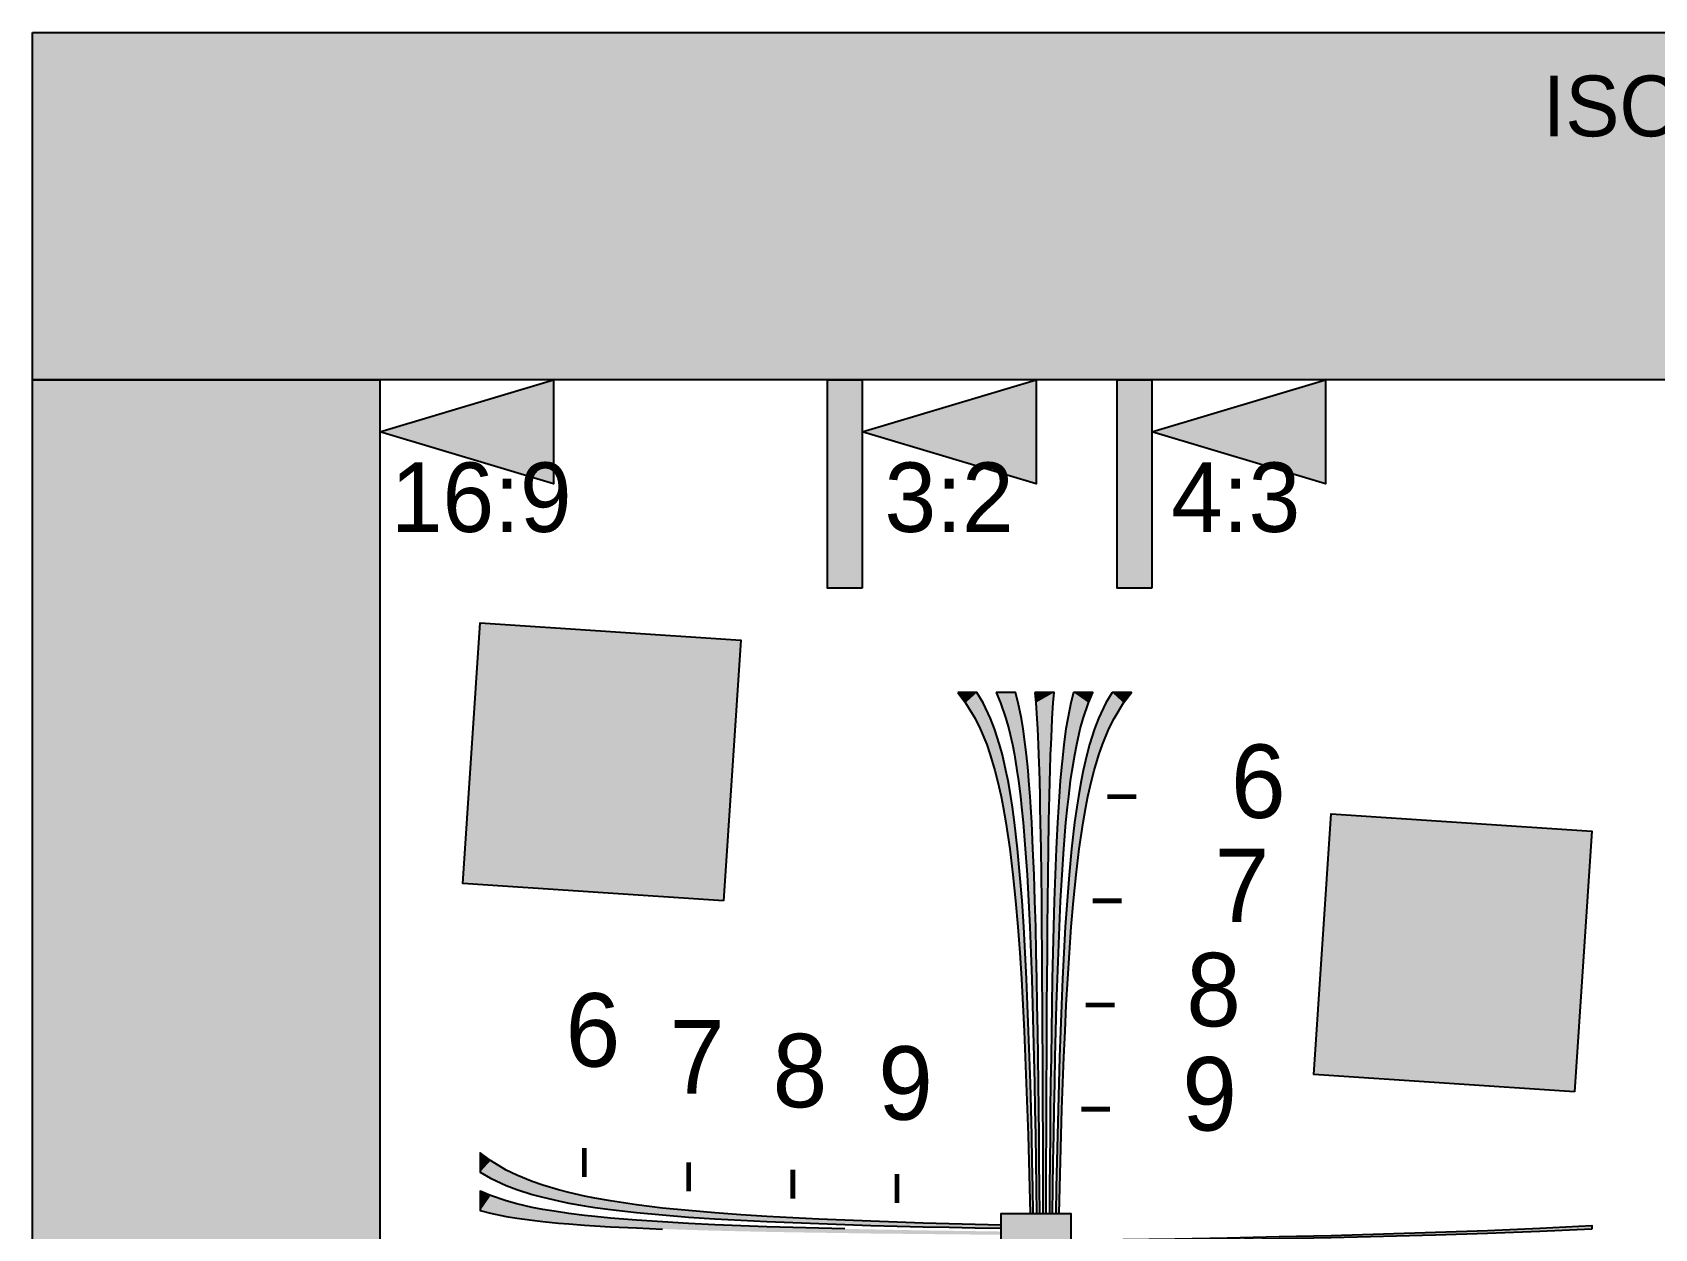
# Model space of a CAD drawing. Header units: millimetres. Extents: x 0 to 1582, y 0 to 984.
# Drawn here: x 0 to 373.6, y 708.8 to 984.2 of the extents above; entities that cross this region are included whole.
import ezdxf
from ezdxf.enums import TextEntityAlignment as Align

# ---------------------------------------------------------------- set-up
doc = ezdxf.new("R2010")
doc.units = ezdxf.units.MM
for name, color, linetype in [('FRAME', 7, 'Continuous'), ('LABELS', 7, 'Continuous'), ('NOTES', 7, 'Continuous'), ('PERIPHERY', 7, 'Continuous'), ('SFR', 7, 'Continuous')]:
    doc.layers.add(name, color=color, linetype=linetype)

msp = doc.modelspace()

# ---------------------------------------------------------------- hatches: boundary and pattern name
at = {"layer": 'FRAME', "true_color": 0x000000}
h = msp.add_hatch(color=7, dxfattribs=at)
h.dxf.hatch_style = 1
h.paths.add_polyline_path([(0, 984.25), (1582.24, 984.25), (1582.24, 904.25), (0, 904.25), (0, 984.25)])
h = msp.add_hatch(color=7, dxfattribs=at)
h.dxf.hatch_style = 1
h.paths.add_polyline_path([(0, 904.25), (80, 904.25), (80, 104.25), (0, 104.25), (0, 904.25)])
h = msp.add_hatch(color=7, dxfattribs=at)
h.dxf.hatch_style = 1
h.paths.add_polyline_path([(120, 904.25), (120, 880.25), (80, 892.25), (120, 904.25)])
h = msp.add_hatch(color=7, dxfattribs=at)
h.dxf.hatch_style = 1
h.paths.add_polyline_path([(191.12, 856.25), (183.12, 856.25), (183.12, 904.25), (191.12, 904.25), (191.12, 856.25)])
h = msp.add_hatch(color=7, dxfattribs=at)
h.dxf.hatch_style = 1
h.paths.add_polyline_path([(231.12, 904.25), (231.12, 880.25), (191.12, 892.25), (231.12, 904.25)])
h = msp.add_hatch(color=7, dxfattribs=at)
h.dxf.hatch_style = 1
h.paths.add_polyline_path([(257.8, 856.25), (249.8, 856.25), (249.8, 904.25), (257.8, 904.25), (257.8, 856.25)])
h = msp.add_hatch(color=7, dxfattribs=at)
h.dxf.hatch_style = 1
h.paths.add_polyline_path([(297.8, 904.25), (297.8, 880.25), (257.8, 892.25), (297.8, 904.25)])
at = {"layer": 'PERIPHERY', "true_color": 0x000000}
h = msp.add_hatch(color=7, dxfattribs=at)
h.dxf.hatch_style = 1
h.paths.add_polyline_path([(213.09, 832.25), (214.91, 829.85), (217.09, 826.25), (218.27, 823.85), (219.76, 820.25), (220.6, 817.85), (221.67, 814.25), (222.29, 811.85), (223.09, 808.25), (223.56, 805.85), (224.2, 802.25), (225.09, 796.25), (225.82, 790.25), (226.42, 784.25), (226.93, 778.25), (227.38, 772.25), (227.76, 766.25), (228.09, 760.25), (228.38, 754.25), (228.64, 748.25), (228.89, 742.25), (229.09, 736.25), (229.29, 730.25), (229.44, 724.25), (229.6, 718.25), (229.76, 712.25), (230.49, 712.25), (230.38, 718.25), (230.27, 724.25), (230.13, 730.25), (229.98, 736.25), (229.82, 742.25), (229.62, 748.25), (229.42, 754.25), (229.2, 760.25), (228.93, 766.25), (228.64, 772.25), (228.31, 778.25), (227.91, 784.25), (227.42, 790.25), (226.87, 796.25), (226.18, 802.25), (225.69, 805.85), (225.31, 808.25), (224.69, 811.85), (224.2, 814.25), (223.38, 817.85), (222.71, 820.25), (221.56, 823.85), (220.64, 826.25), (218.96, 829.85), (217.53, 832.25), (213.09, 832.25)])
h = msp.add_hatch(color=7, dxfattribs=at)
h.dxf.hatch_style = 1
h.paths.add_polyline_path([(221.98, 832.25), (222.98, 829.85), (224.2, 826.25), (224.87, 823.85), (225.69, 820.25), (226.16, 817.85), (226.73, 814.25), (227.09, 811.85), (227.53, 808.25), (227.8, 805.85), (228.16, 802.25), (228.65, 796.25), (229.05, 790.25), (229.38, 784.25), (229.67, 778.25), (229.91, 772.25), (230.13, 766.25), (230.31, 760.25), (230.47, 754.25), (230.62, 748.25), (230.76, 742.25), (230.87, 736.25), (230.98, 730.25), (231.07, 724.25), (231.16, 718.25), (231.25, 712.25), (231.98, 712.25), (231.93, 718.25), (231.87, 724.25), (231.82, 730.25), (231.76, 736.25), (231.69, 742.25), (231.6, 748.25), (231.51, 754.25), (231.42, 760.25), (231.31, 766.25), (231.18, 772.25), (231.05, 778.25), (230.87, 784.25), (230.67, 790.25), (230.42, 796.25), (230.13, 802.25), (229.91, 805.85), (229.76, 808.25), (229.49, 811.85), (229.29, 814.25), (228.93, 817.85), (228.65, 820.25), (228.16, 823.85), (227.76, 826.25), (227.02, 829.85), (226.42, 832.25), (221.98, 832.25), (221.98, 832.25)])
h = msp.add_hatch(color=7, dxfattribs=at)
h.dxf.hatch_style = 1
h.paths.add_polyline_path([(230.87, 832.25), (231.07, 829.85), (231.31, 826.25), (231.45, 823.85), (231.6, 820.25), (231.71, 817.85), (231.82, 814.25), (231.89, 811.85), (231.98, 808.25), (232.02, 805.85), (232.11, 802.25), (232.2, 796.25), (232.29, 790.25), (232.36, 784.25), (232.4, 778.25), (232.45, 772.25), (232.49, 766.25), (232.54, 760.25), (232.56, 754.25), (232.6, 748.25), (232.62, 742.25), (232.65, 736.25), (232.67, 730.25), (232.69, 724.25), (232.71, 718.25), (232.71, 712.25), (233.47, 712.25), (233.47, 718.25), (233.49, 724.25), (233.51, 730.25), (233.53, 736.25), (233.56, 742.25), (233.58, 748.25), (233.62, 754.25), (233.64, 760.25), (233.69, 766.25), (233.73, 772.25), (233.78, 778.25), (233.82, 784.25), (233.89, 790.25), (233.98, 796.25), (234.07, 802.25), (234.16, 805.85), (234.2, 808.25), (234.29, 811.85), (234.36, 814.25), (234.49, 817.85), (234.58, 820.25), (234.73, 823.85), (234.87, 826.25), (235.11, 829.85), (235.31, 832.25), (230.87, 832.25)])
h = msp.add_hatch(color=7, dxfattribs=at)
h.dxf.hatch_style = 1
h.paths.add_polyline_path([(239.76, 832.25), (239.16, 829.85), (238.42, 826.25), (238.02, 823.85), (237.53, 820.25), (237.27, 817.85), (236.89, 814.25), (236.69, 811.85), (236.42, 808.25), (236.27, 805.85), (236.05, 802.25), (235.76, 796.25), (235.51, 790.25), (235.31, 784.25), (235.13, 778.25), (235, 772.25), (234.87, 766.25), (234.76, 760.25), (234.67, 754.25), (234.58, 748.25), (234.49, 742.25), (234.42, 736.25), (234.36, 730.25), (234.31, 724.25), (234.25, 718.25), (234.2, 712.25), (234.93, 712.25), (235.02, 718.25), (235.11, 724.25), (235.2, 730.25), (235.31, 736.25), (235.42, 742.25), (235.56, 748.25), (235.71, 754.25), (235.87, 760.25), (236.05, 766.25), (236.27, 772.25), (236.51, 778.25), (236.8, 784.25), (237.13, 790.25), (237.53, 796.25), (238.02, 802.25), (238.38, 805.85), (238.65, 808.25), (239.09, 811.85), (239.45, 814.25), (240.05, 817.85), (240.49, 820.25), (241.31, 823.85), (241.98, 826.25), (243.2, 829.85), (244.2, 832.25), (239.76, 832.25), (239.76, 832.25)])
h = msp.add_hatch(color=7, dxfattribs=at)
h.dxf.hatch_style = 1
h.paths.add_polyline_path([(248.65, 832.25), (247.22, 829.85), (245.53, 826.25), (244.62, 823.85), (243.47, 820.25), (242.82, 817.85), (241.98, 814.25), (241.49, 811.85), (240.87, 808.25), (240.49, 805.85), (240, 802.25), (239.31, 796.25), (238.76, 790.25), (238.27, 784.25), (237.87, 778.25), (237.53, 772.25), (237.25, 766.25), (236.98, 760.25), (236.76, 754.25), (236.56, 748.25), (236.36, 742.25), (236.2, 736.25), (236.05, 730.25), (235.91, 724.25), (235.8, 718.25), (235.69, 712.25), (236.42, 712.25), (236.58, 718.25), (236.73, 724.25), (236.89, 730.25), (237.09, 736.25), (237.29, 742.25), (237.53, 748.25), (237.8, 754.25), (238.09, 760.25), (238.42, 766.25), (238.8, 772.25), (239.24, 778.25), (239.76, 784.25), (240.36, 790.25), (241.09, 796.25), (241.98, 802.25), (242.62, 805.85), (243.09, 808.25), (243.89, 811.85), (244.51, 814.25), (245.6, 817.85), (246.42, 820.25), (247.91, 823.85), (249.09, 826.25), (251.27, 829.85), (253.09, 832.25), (248.65, 832.25), (248.65, 832.25)])
h = msp.add_hatch(color=7, dxfattribs=at)
h.dxf.hatch_style = 1
h.paths.add_polyline_path([(103.12, 721.78), (105.52, 720.36), (109.12, 718.67), (111.52, 717.76), (115.12, 716.6), (117.52, 715.96), (121.12, 715.11), (123.52, 714.63), (127.12, 714), (129.52, 713.63), (133.12, 713.14), (139.12, 712.45), (145.12, 711.89), (151.12, 711.4), (157.12, 711), (163.12, 710.67), (169.12, 710.38), (175.12, 710.12), (181.12, 709.89), (187.12, 709.69), (193.12, 709.49), (199.12, 709.34), (205.12, 709.18), (211.12, 709.05), (217.12, 708.94), (223.12, 708.83), (223.12, 709.56), (217.12, 709.72), (211.12, 709.87), (205.12, 710.03), (199.12, 710.23), (193.12, 710.43), (187.12, 710.67), (181.12, 710.94), (175.12, 711.23), (169.12, 711.56), (163.12, 711.94), (157.12, 712.38), (151.12, 712.89), (145.12, 713.49), (139.12, 714.23), (133.12, 715.12), (129.52, 715.76), (127.12, 716.23), (123.52, 717.03), (121.12, 717.65), (117.52, 718.74), (115.12, 719.56), (111.52, 721.05), (109.12, 722.23), (105.52, 724.41), (103.12, 726.23), (103.12, 721.78), (103.12, 721.78)])
h = msp.add_hatch(color=7, dxfattribs=at)
h.dxf.hatch_style = 1
h.paths.add_polyline_path([(103.12, 712.89), (105.52, 712.29), (109.12, 711.56), (111.52, 711.16), (115.12, 710.67), (117.52, 710.4), (121.12, 710.02), (123.52, 709.82), (127.12, 709.56), (129.52, 709.4), (133.12, 709.18), (139.12, 708.89), (145.12, 708.65), (151.12, 708.45), (157.12, 708.27), (163.12, 708.13), (169.12, 708), (175.12, 707.89), (181.12, 707.8), (187.12, 707.71), (193.12, 707.62), (199.12, 707.56), (205.12, 707.49), (211.12, 707.44), (217.12, 707.38), (223.12, 707.33), (223.12, 708.07), (217.12, 708.16), (211.12, 708.25), (205.12, 708.33), (199.12, 708.45), (193.12, 708.56), (187.12, 708.69), (181.12, 708.85), (175.12, 709), (169.12, 709.18), (163.12, 709.4), (157.12, 709.65), (151.12, 709.93), (145.12, 710.27), (139.12, 710.67), (133.12, 711.16), (129.52, 711.51), (127.12, 711.78), (123.52, 712.22), (121.12, 712.58), (117.52, 713.18), (115.12, 713.62), (111.52, 714.45), (109.12, 715.11), (105.52, 716.34), (103.12, 717.34), (103.12, 712.89), (103.12, 712.89)])
h = msp.add_hatch(color=7, dxfattribs=at)
h.dxf.hatch_style = 1
h.paths.add_polyline_path([(239.12, 696.25), (223.12, 696.25), (223.12, 712.25), (239.12, 712.25), (239.12, 696.25)])
h = msp.add_hatch(color=7, dxfattribs=at)
h.dxf.hatch_style = 1
h.paths.add_polyline_path([(359.12, 708.65), (347.12, 708.11), (335.12, 707.65), (323.12, 707.27), (311.12, 706.93), (299.12, 706.65), (287.12, 706.41), (275.12, 706.17), (263.12, 705.99), (251.12, 705.81), (239.12, 705.65), (239.12, 706.05), (251.12, 706.23), (263.12, 706.43), (275.12, 706.65), (287.12, 706.91), (299.12, 707.19), (311.12, 707.51), (323.12, 707.89), (335.12, 708.31), (347.12, 708.83), (359.12, 709.45), (359.12, 708.65)])
at = {"layer": 'SFR', "true_color": 0x000000}
h = msp.add_hatch(color=7, dxfattribs=at)
h.dxf.hatch_style = 1
h.paths.add_polyline_path([(159.12, 784.25), (99.12, 788.25), (103.12, 848.25), (163.12, 844.25), (159.12, 784.25)])
h = msp.add_hatch(color=7, dxfattribs=at)
h.dxf.hatch_style = 1
h.paths.add_polyline_path([(355.12, 740.25), (295.12, 744.25), (299.12, 804.25), (359.12, 800.25), (355.12, 740.25)])

# ---------------------------------------------------------------- linework, layer by layer
at = {"layer": 'FRAME', "color": 250}
for points in [[(0, 984.25), (1582.24, 984.25), (1582.24, 904.25), (0, 904.25), (0, 984.25)], [(0, 904.25), (80, 904.25), (80, 104.25), (0, 104.25), (0, 904.25)], [(120, 904.25), (120, 880.25), (80, 892.25), (120, 904.25)], [(191.12, 856.25), (183.12, 856.25), (183.12, 904.25), (191.12, 904.25), (191.12, 856.25)], [(231.12, 904.25), (231.12, 880.25), (191.12, 892.25), (231.12, 904.25)], [(257.8, 856.25), (249.8, 856.25), (249.8, 904.25), (257.8, 904.25), (257.8, 856.25)], [(297.8, 904.25), (297.8, 880.25), (257.8, 892.25), (297.8, 904.25)]]:
    msp.add_lwpolyline(points, close=True, dxfattribs=at)
at = {"layer": 'FRAME', "color": 250, "true_color": 0x000000}
for points in [[(0, 984.25), (0, 904.25), (1582.24, 904.25)], [(1582.24, 904.25), (1582.24, 984.25), (0, 984.25)], [(0, 904.25), (0, 104.25), (80, 104.25)], [(80, 104.25), (80, 904.25), (0, 904.25)], [(80, 892.25), (120, 880.25), (120, 904.25)], [(191.12, 856.25), (191.12, 904.25), (183.12, 904.25)], [(183.12, 904.25), (183.12, 856.25), (191.12, 856.25)], [(191.12, 892.25), (231.12, 880.25), (231.12, 904.25)], [(257.8, 856.25), (257.8, 904.25), (249.8, 904.25)], [(249.8, 904.25), (249.8, 856.25), (257.8, 856.25)], [(257.8, 892.25), (297.8, 880.25), (297.8, 904.25)]]:
    msp.add_solid(points, dxfattribs=at)
at = {"layer": 'PERIPHERY', "color": 250}
for points in [[(213.09, 832.25), (214.91, 829.85), (217.09, 826.25), (218.27, 823.85), (219.76, 820.25), (220.6, 817.85), (221.67, 814.25), (222.29, 811.85), (223.09, 808.25), (223.56, 805.85), (224.2, 802.25), (225.09, 796.25), (225.82, 790.25), (226.42, 784.25), (226.93, 778.25), (227.38, 772.25), (227.76, 766.25), (228.09, 760.25), (228.38, 754.25), (228.64, 748.25), (228.89, 742.25), (229.09, 736.25), (229.29, 730.25), (229.44, 724.25), (229.6, 718.25), (229.76, 712.25), (230.49, 712.25), (230.38, 718.25), (230.27, 724.25), (230.13, 730.25), (229.98, 736.25), (229.82, 742.25), (229.62, 748.25), (229.42, 754.25), (229.2, 760.25), (228.93, 766.25), (228.64, 772.25), (228.31, 778.25), (227.91, 784.25), (227.42, 790.25), (226.87, 796.25), (226.18, 802.25), (225.69, 805.85), (225.31, 808.25), (224.69, 811.85), (224.2, 814.25), (223.38, 817.85), (222.71, 820.25), (221.56, 823.85), (220.64, 826.25), (218.96, 829.85), (217.53, 832.25), (213.09, 832.25)], [(221.98, 832.25), (222.98, 829.85), (224.2, 826.25), (224.87, 823.85), (225.69, 820.25), (226.16, 817.85), (226.73, 814.25), (227.09, 811.85), (227.53, 808.25), (227.8, 805.85), (228.16, 802.25), (228.65, 796.25), (229.05, 790.25), (229.38, 784.25), (229.67, 778.25), (229.91, 772.25), (230.13, 766.25), (230.31, 760.25), (230.47, 754.25), (230.62, 748.25), (230.76, 742.25), (230.87, 736.25), (230.98, 730.25), (231.07, 724.25), (231.16, 718.25), (231.25, 712.25), (231.98, 712.25), (231.93, 718.25), (231.87, 724.25), (231.82, 730.25), (231.76, 736.25), (231.69, 742.25), (231.6, 748.25), (231.51, 754.25), (231.42, 760.25), (231.31, 766.25), (231.18, 772.25), (231.05, 778.25), (230.87, 784.25), (230.67, 790.25), (230.42, 796.25), (230.13, 802.25), (229.91, 805.85), (229.76, 808.25), (229.49, 811.85), (229.29, 814.25), (228.93, 817.85), (228.65, 820.25), (228.16, 823.85), (227.76, 826.25), (227.02, 829.85), (226.42, 832.25), (221.98, 832.25), (221.98, 832.25)], [(230.87, 832.25), (231.07, 829.85), (231.31, 826.25), (231.45, 823.85), (231.6, 820.25), (231.71, 817.85), (231.82, 814.25), (231.89, 811.85), (231.98, 808.25), (232.02, 805.85), (232.11, 802.25), (232.2, 796.25), (232.29, 790.25), (232.36, 784.25), (232.4, 778.25), (232.45, 772.25), (232.49, 766.25), (232.54, 760.25), (232.56, 754.25), (232.6, 748.25), (232.62, 742.25), (232.65, 736.25), (232.67, 730.25), (232.69, 724.25), (232.71, 718.25), (232.71, 712.25), (233.47, 712.25), (233.47, 718.25), (233.49, 724.25), (233.51, 730.25), (233.53, 736.25), (233.56, 742.25), (233.58, 748.25), (233.62, 754.25), (233.64, 760.25), (233.69, 766.25), (233.73, 772.25), (233.78, 778.25), (233.82, 784.25), (233.89, 790.25), (233.98, 796.25), (234.07, 802.25), (234.16, 805.85), (234.2, 808.25), (234.29, 811.85), (234.36, 814.25), (234.49, 817.85), (234.58, 820.25), (234.73, 823.85), (234.87, 826.25), (235.11, 829.85), (235.31, 832.25), (230.87, 832.25)], [(239.76, 832.25), (239.16, 829.85), (238.42, 826.25), (238.02, 823.85), (237.53, 820.25), (237.27, 817.85), (236.89, 814.25), (236.69, 811.85), (236.42, 808.25), (236.27, 805.85), (236.05, 802.25), (235.76, 796.25), (235.51, 790.25), (235.31, 784.25), (235.13, 778.25), (235, 772.25), (234.87, 766.25), (234.76, 760.25), (234.67, 754.25), (234.58, 748.25), (234.49, 742.25), (234.42, 736.25), (234.36, 730.25), (234.31, 724.25), (234.25, 718.25), (234.2, 712.25), (234.93, 712.25), (235.02, 718.25), (235.11, 724.25), (235.2, 730.25), (235.31, 736.25), (235.42, 742.25), (235.56, 748.25), (235.71, 754.25), (235.87, 760.25), (236.05, 766.25), (236.27, 772.25), (236.51, 778.25), (236.8, 784.25), (237.13, 790.25), (237.53, 796.25), (238.02, 802.25), (238.38, 805.85), (238.65, 808.25), (239.09, 811.85), (239.45, 814.25), (240.05, 817.85), (240.49, 820.25), (241.31, 823.85), (241.98, 826.25), (243.2, 829.85), (244.2, 832.25), (239.76, 832.25), (239.76, 832.25)], [(248.65, 832.25), (247.22, 829.85), (245.53, 826.25), (244.62, 823.85), (243.47, 820.25), (242.82, 817.85), (241.98, 814.25), (241.49, 811.85), (240.87, 808.25), (240.49, 805.85), (240, 802.25), (239.31, 796.25), (238.76, 790.25), (238.27, 784.25), (237.87, 778.25), (237.53, 772.25), (237.25, 766.25), (236.98, 760.25), (236.76, 754.25), (236.56, 748.25), (236.36, 742.25), (236.2, 736.25), (236.05, 730.25), (235.91, 724.25), (235.8, 718.25), (235.69, 712.25), (236.42, 712.25), (236.58, 718.25), (236.73, 724.25), (236.89, 730.25), (237.09, 736.25), (237.29, 742.25), (237.53, 748.25), (237.8, 754.25), (238.09, 760.25), (238.42, 766.25), (238.8, 772.25), (239.24, 778.25), (239.76, 784.25), (240.36, 790.25), (241.09, 796.25), (241.98, 802.25), (242.62, 805.85), (243.09, 808.25), (243.89, 811.85), (244.51, 814.25), (245.6, 817.85), (246.42, 820.25), (247.91, 823.85), (249.09, 826.25), (251.27, 829.85), (253.09, 832.25), (248.65, 832.25), (248.65, 832.25)], [(103.12, 721.78), (105.52, 720.36), (109.12, 718.67), (111.52, 717.76), (115.12, 716.6), (117.52, 715.96), (121.12, 715.11), (123.52, 714.63), (127.12, 714), (129.52, 713.63), (133.12, 713.14), (139.12, 712.45), (145.12, 711.89), (151.12, 711.4), (157.12, 711), (163.12, 710.67), (169.12, 710.38), (175.12, 710.12), (181.12, 709.89), (187.12, 709.69), (193.12, 709.49), (199.12, 709.34), (205.12, 709.18), (211.12, 709.05), (217.12, 708.94), (223.12, 708.83), (223.12, 709.56), (217.12, 709.72), (211.12, 709.87), (205.12, 710.03), (199.12, 710.23), (193.12, 710.43), (187.12, 710.67), (181.12, 710.94), (175.12, 711.23), (169.12, 711.56), (163.12, 711.94), (157.12, 712.38), (151.12, 712.89), (145.12, 713.49), (139.12, 714.23), (133.12, 715.12), (129.52, 715.76), (127.12, 716.23), (123.52, 717.03), (121.12, 717.65), (117.52, 718.74), (115.12, 719.56), (111.52, 721.05), (109.12, 722.23), (105.52, 724.41), (103.12, 726.23), (103.12, 721.78), (103.12, 721.78)], [(239.12, 696.25), (223.12, 696.25), (223.12, 712.25), (239.12, 712.25), (239.12, 696.25)], [(359.12, 708.65), (347.12, 708.11), (335.12, 707.65), (323.12, 707.27), (311.12, 706.93), (299.12, 706.65), (287.12, 706.41), (275.12, 706.17), (263.12, 705.99), (251.12, 705.81), (239.12, 705.65), (239.12, 706.05), (251.12, 706.23), (263.12, 706.43), (275.12, 706.65), (287.12, 706.91), (299.12, 707.19), (311.12, 707.51), (323.12, 707.89), (335.12, 708.31), (347.12, 708.83), (359.12, 709.45), (359.12, 708.65)]]:
    msp.add_lwpolyline(points, close=True, dxfattribs=at)
at = {"layer": 'PERIPHERY', "color": 250, "lineweight": 35, "const_width": 1.11}
for points in [[(247.54, 808.25), (254.2, 808.25)], [(244.2, 784.25), (250.87, 784.25)], [(242.54, 760.25), (249.2, 760.25)], [(241.54, 736.25), (248.2, 736.25)], [(127.12, 720.67), (127.12, 727.34)], [(151.12, 717.34), (151.12, 724)], [(175.12, 715.67), (175.12, 722.34)], [(199.12, 714.67), (199.12, 721.34)]]:
    msp.add_lwpolyline(points, dxfattribs=at)
at = {"layer": 'PERIPHERY', "color": 250}
msp.add_lwpolyline([(187.12, 708.69), (181.12, 708.85), (175.12, 709), (169.12, 709.18), (163.12, 709.4), (157.12, 709.65), (151.12, 709.93), (145.12, 710.27), (139.12, 710.67), (133.12, 711.16), (129.52, 711.51), (127.12, 711.78), (123.52, 712.22), (121.12, 712.58), (117.52, 713.18), (115.12, 713.62), (111.52, 714.45), (109.12, 715.11), (105.52, 716.34), (103.12, 717.34), (103.12, 712.89), (103.12, 712.89), (103.12, 712.89), (105.52, 712.29), (109.12, 711.56), (111.52, 711.16), (115.12, 710.67), (117.52, 710.4), (121.12, 710.02), (123.52, 709.82), (127.12, 709.56), (129.52, 709.4), (133.12, 709.18), (139.12, 708.89), (145.12, 708.65)], dxfattribs=at)
at = {"layer": 'PERIPHERY', "color": 250, "true_color": 0x000000}
for points in [[(217.53, 832.25), (213.09, 832.25), (214.91, 829.85)], [(217.53, 832.25), (214.91, 829.85), (217.09, 826.25)], [(217.53, 832.25), (217.09, 826.25), (218.27, 823.85)], [(217.53, 832.25), (218.27, 823.85), (219.76, 820.25)], [(217.53, 832.25), (219.76, 820.25), (220.6, 817.85)], [(217.53, 832.25), (220.6, 817.85), (221.67, 814.25)], [(217.53, 832.25), (221.67, 814.25), (222.29, 811.85)], [(217.53, 832.25), (222.29, 811.85), (227.42, 790.25)], [(217.53, 832.25), (227.42, 790.25), (226.87, 796.25)], [(217.53, 832.25), (226.87, 796.25), (226.18, 802.25)], [(217.53, 832.25), (226.18, 802.25), (225.69, 805.85)], [(217.53, 832.25), (225.69, 805.85), (225.31, 808.25)], [(217.53, 832.25), (225.31, 808.25), (224.69, 811.85)], [(217.53, 832.25), (224.69, 811.85), (224.2, 814.25)], [(217.53, 832.25), (224.2, 814.25), (223.38, 817.85)], [(217.53, 832.25), (223.38, 817.85), (222.71, 820.25)], [(217.53, 832.25), (222.71, 820.25), (221.56, 823.85)], [(217.53, 832.25), (221.56, 823.85), (220.64, 826.25)], [(220.64, 826.25), (218.96, 829.85), (217.53, 832.25)], [(221.98, 832.25), (222.98, 829.85), (228.93, 817.85)], [(221.98, 832.25), (221.98, 832.25), (228.93, 817.85)], [(221.98, 832.25), (228.93, 817.85), (228.65, 820.25)], [(221.98, 832.25), (228.65, 820.25), (228.16, 823.85)], [(221.98, 832.25), (228.16, 823.85), (227.76, 826.25)], [(221.98, 832.25), (227.76, 826.25), (227.02, 829.85)], [(227.02, 829.85), (226.42, 832.25), (221.98, 832.25)], [(222.98, 829.85), (224.2, 826.25), (229.49, 811.85)], [(222.98, 829.85), (229.49, 811.85), (229.29, 814.25)], [(222.98, 829.85), (229.29, 814.25), (228.93, 817.85)], [(235.31, 832.25), (230.87, 832.25), (231.07, 829.85)], [(235.31, 832.25), (231.07, 829.85), (231.31, 826.25)], [(235.31, 832.25), (231.31, 826.25), (231.45, 823.85)], [(235.31, 832.25), (231.45, 823.85), (231.6, 820.25)], [(235.31, 832.25), (231.6, 820.25), (231.71, 817.85)], [(235.31, 832.25), (231.71, 817.85), (231.82, 814.25)], [(235.31, 832.25), (231.82, 814.25), (231.89, 811.85)], [(235.31, 832.25), (231.89, 811.85), (231.98, 808.25)], [(235.31, 832.25), (231.98, 808.25), (232.02, 805.85)], [(235.31, 832.25), (232.02, 805.85), (232.11, 802.25)], [(235.31, 832.25), (232.11, 802.25), (232.2, 796.25)], [(232.2, 796.25), (235.11, 829.85), (235.31, 832.25)], [(232.2, 796.25), (234.87, 826.25), (235.11, 829.85)], [(239.76, 832.25), (234.76, 760.25), (234.67, 754.25)], [(239.76, 832.25), (234.67, 754.25), (237.13, 790.25)], [(239.76, 832.25), (234.87, 766.25), (234.76, 760.25)], [(239.76, 832.25), (235, 772.25), (234.87, 766.25)], [(239.76, 832.25), (235.13, 778.25), (235, 772.25)], [(239.76, 832.25), (235.31, 784.25), (235.13, 778.25)], [(239.76, 832.25), (235.51, 790.25), (235.31, 784.25)], [(239.76, 832.25), (235.76, 796.25), (235.51, 790.25)], [(239.76, 832.25), (236.05, 802.25), (235.76, 796.25)], [(239.76, 832.25), (236.27, 805.85), (236.05, 802.25)], [(239.76, 832.25), (236.42, 808.25), (236.27, 805.85)], [(239.76, 832.25), (236.69, 811.85), (236.42, 808.25)], [(239.76, 832.25), (236.89, 814.25), (236.69, 811.85)], [(239.76, 832.25), (237.27, 817.85), (236.89, 814.25)], [(239.76, 832.25), (237.13, 790.25), (237.53, 796.25)], [(239.76, 832.25), (237.53, 820.25), (237.27, 817.85)], [(239.76, 832.25), (238.02, 823.85), (237.53, 820.25)], [(239.76, 832.25), (237.53, 796.25), (238.02, 802.25)], [(239.76, 832.25), (238.42, 826.25), (238.02, 823.85)], [(239.76, 832.25), (238.02, 802.25), (238.38, 805.85)], [(239.76, 832.25), (238.38, 805.85), (238.65, 808.25)], [(239.76, 832.25), (239.16, 829.85), (238.42, 826.25)], [(239.76, 832.25), (238.65, 808.25), (239.09, 811.85)], [(248.65, 832.25), (239.31, 796.25), (238.76, 790.25)], [(248.65, 832.25), (238.76, 790.25), (243.89, 811.85)], [(239.76, 832.25), (239.09, 811.85), (239.45, 814.25)], [(248.65, 832.25), (240, 802.25), (239.31, 796.25)], [(239.76, 832.25), (239.45, 814.25), (240.05, 817.85)], [(239.76, 832.25), (240.05, 817.85), (240.49, 820.25)], [(239.76, 832.25), (240.49, 820.25), (241.31, 823.85)], [(239.76, 832.25), (241.31, 823.85), (241.98, 826.25)], [(239.76, 832.25), (241.98, 826.25), (243.2, 829.85)], [(239.76, 832.25), (243.2, 829.85), (244.2, 832.25)], [(239.76, 832.25), (244.2, 832.25), (239.76, 832.25)], [(248.65, 832.25), (240.49, 805.85), (240, 802.25)], [(248.65, 832.25), (240.87, 808.25), (240.49, 805.85)], [(248.65, 832.25), (241.49, 811.85), (240.87, 808.25)], [(248.65, 832.25), (241.98, 814.25), (241.49, 811.85)], [(248.65, 832.25), (242.82, 817.85), (241.98, 814.25)], [(248.65, 832.25), (243.47, 820.25), (242.82, 817.85)], [(248.65, 832.25), (244.62, 823.85), (243.47, 820.25)], [(248.65, 832.25), (243.89, 811.85), (244.51, 814.25)], [(248.65, 832.25), (244.51, 814.25), (245.6, 817.85)], [(248.65, 832.25), (245.53, 826.25), (244.62, 823.85)], [(248.65, 832.25), (247.22, 829.85), (245.53, 826.25)], [(248.65, 832.25), (245.6, 817.85), (246.42, 820.25)], [(248.65, 832.25), (246.42, 820.25), (247.91, 823.85)], [(248.65, 832.25), (247.91, 823.85), (249.09, 826.25)], [(248.65, 832.25), (249.09, 826.25), (251.27, 829.85)], [(248.65, 832.25), (251.27, 829.85), (253.09, 832.25)], [(248.65, 832.25), (253.09, 832.25), (248.65, 832.25)], [(224.2, 826.25), (224.87, 823.85), (229.91, 805.85)], [(224.2, 826.25), (229.91, 805.85), (229.76, 808.25)], [(224.2, 826.25), (229.76, 808.25), (229.49, 811.85)], [(232.2, 796.25), (234.73, 823.85), (234.87, 826.25)], [(224.87, 823.85), (225.69, 820.25), (230.13, 802.25)], [(224.87, 823.85), (230.13, 802.25), (229.91, 805.85)], [(232.2, 796.25), (234.58, 820.25), (234.73, 823.85)], [(225.69, 820.25), (226.16, 817.85), (230.42, 796.25)], [(225.69, 820.25), (230.42, 796.25), (230.13, 802.25)], [(232.2, 796.25), (234.49, 817.85), (234.58, 820.25)], [(226.16, 817.85), (226.73, 814.25), (230.67, 790.25)], [(226.16, 817.85), (230.67, 790.25), (230.42, 796.25)], [(232.2, 796.25), (234.36, 814.25), (234.49, 817.85)], [(222.29, 811.85), (223.09, 808.25), (227.42, 790.25)], [(226.73, 814.25), (227.09, 811.85), (230.67, 790.25)], [(227.09, 811.85), (227.53, 808.25), (230.87, 784.25)], [(227.09, 811.85), (230.87, 784.25), (230.67, 790.25)], [(232.2, 796.25), (234.29, 811.85), (234.36, 814.25)], [(232.2, 796.25), (234.2, 808.25), (234.29, 811.85)], [(238.76, 790.25), (243.09, 808.25), (243.89, 811.85)], [(223.09, 808.25), (223.56, 805.85), (227.91, 784.25)], [(223.09, 808.25), (227.91, 784.25), (227.42, 790.25)], [(227.53, 808.25), (227.8, 805.85), (231.05, 778.25)], [(227.53, 808.25), (231.05, 778.25), (230.87, 784.25)], [(232.2, 796.25), (234.16, 805.85), (234.2, 808.25)], [(238.76, 790.25), (242.62, 805.85), (243.09, 808.25)], [(223.56, 805.85), (224.2, 802.25), (227.91, 784.25)], [(227.8, 805.85), (228.16, 802.25), (231.18, 772.25)], [(227.8, 805.85), (231.18, 772.25), (231.05, 778.25)], [(232.2, 796.25), (234.07, 802.25), (234.16, 805.85)], [(238.76, 790.25), (241.98, 802.25), (242.62, 805.85)], [(224.2, 802.25), (225.09, 796.25), (228.31, 778.25)], [(224.2, 802.25), (228.31, 778.25), (227.91, 784.25)], [(228.16, 802.25), (228.65, 796.25), (231.31, 766.25)], [(228.16, 802.25), (231.31, 766.25), (231.18, 772.25)], [(232.2, 796.25), (233.98, 796.25), (234.07, 802.25)], [(238.76, 790.25), (241.09, 796.25), (241.98, 802.25)], [(225.09, 796.25), (225.82, 790.25), (228.93, 766.25)], [(225.09, 796.25), (228.93, 766.25), (228.64, 772.25)], [(225.09, 796.25), (228.64, 772.25), (228.31, 778.25)], [(228.65, 796.25), (229.05, 790.25), (231.51, 754.25)], [(228.65, 796.25), (231.51, 754.25), (231.42, 760.25)], [(228.65, 796.25), (231.42, 760.25), (231.31, 766.25)], [(232.2, 796.25), (232.29, 790.25), (233.47, 712.25)], [(232.2, 796.25), (233.47, 712.25), (233.47, 718.25)], [(232.2, 796.25), (233.47, 718.25), (233.49, 724.25)], [(232.2, 796.25), (233.49, 724.25), (233.51, 730.25)], [(232.2, 796.25), (233.51, 730.25), (233.53, 736.25)], [(232.2, 796.25), (233.53, 736.25), (233.56, 742.25)], [(232.2, 796.25), (233.56, 742.25), (233.58, 748.25)], [(232.2, 796.25), (233.58, 748.25), (233.62, 754.25)], [(232.2, 796.25), (233.62, 754.25), (233.64, 760.25)], [(232.2, 796.25), (233.64, 760.25), (233.69, 766.25)], [(232.2, 796.25), (233.69, 766.25), (233.73, 772.25)], [(232.2, 796.25), (233.73, 772.25), (233.78, 778.25)], [(232.2, 796.25), (233.78, 778.25), (233.82, 784.25)], [(232.2, 796.25), (233.82, 784.25), (233.89, 790.25)], [(232.2, 796.25), (233.89, 790.25), (233.98, 796.25)], [(238.76, 790.25), (240.36, 790.25), (241.09, 796.25)], [(225.82, 790.25), (226.42, 784.25), (229.2, 760.25)], [(225.82, 790.25), (229.2, 760.25), (228.93, 766.25)], [(229.05, 790.25), (229.38, 784.25), (231.6, 748.25)], [(229.05, 790.25), (231.6, 748.25), (231.51, 754.25)], [(232.29, 790.25), (232.36, 784.25), (233.47, 712.25)], [(234.67, 754.25), (236.8, 784.25), (237.13, 790.25)], [(238.76, 790.25), (235.8, 718.25), (235.69, 712.25)], [(238.76, 790.25), (235.69, 712.25), (236.89, 730.25)], [(238.76, 790.25), (235.91, 724.25), (235.8, 718.25)], [(238.76, 790.25), (236.05, 730.25), (235.91, 724.25)], [(238.76, 790.25), (236.2, 736.25), (236.05, 730.25)], [(238.76, 790.25), (236.36, 742.25), (236.2, 736.25)], [(238.76, 790.25), (236.56, 748.25), (236.36, 742.25)], [(238.76, 790.25), (236.76, 754.25), (236.56, 748.25)], [(238.76, 790.25), (236.98, 760.25), (236.76, 754.25)], [(238.76, 790.25), (236.89, 730.25), (237.09, 736.25)], [(238.76, 790.25), (237.25, 766.25), (236.98, 760.25)], [(238.76, 790.25), (237.09, 736.25), (237.29, 742.25)], [(238.76, 790.25), (237.53, 772.25), (237.25, 766.25)], [(238.76, 790.25), (237.29, 742.25), (237.53, 748.25)], [(238.76, 790.25), (237.87, 778.25), (237.53, 772.25)], [(238.76, 790.25), (237.53, 748.25), (237.8, 754.25)], [(238.76, 790.25), (237.8, 754.25), (238.09, 760.25)], [(238.76, 790.25), (238.27, 784.25), (237.87, 778.25)], [(238.76, 790.25), (238.09, 760.25), (238.42, 766.25)], [(238.76, 790.25), (238.42, 766.25), (238.8, 772.25)], [(238.76, 790.25), (238.8, 772.25), (239.24, 778.25)], [(238.76, 790.25), (239.24, 778.25), (239.76, 784.25)], [(238.76, 790.25), (239.76, 784.25), (240.36, 790.25)], [(226.42, 784.25), (226.93, 778.25), (229.62, 748.25)], [(226.42, 784.25), (229.62, 748.25), (229.42, 754.25)], [(226.42, 784.25), (229.42, 754.25), (229.2, 760.25)], [(229.38, 784.25), (229.67, 778.25), (231.76, 736.25)], [(229.38, 784.25), (231.76, 736.25), (231.69, 742.25)], [(229.38, 784.25), (231.69, 742.25), (231.6, 748.25)], [(232.36, 784.25), (232.4, 778.25), (233.47, 712.25)], [(234.67, 754.25), (236.51, 778.25), (236.8, 784.25)], [(226.93, 778.25), (227.38, 772.25), (229.82, 742.25)], [(226.93, 778.25), (229.82, 742.25), (229.62, 748.25)], [(229.67, 778.25), (229.91, 772.25), (231.82, 730.25)], [(229.67, 778.25), (231.82, 730.25), (231.76, 736.25)], [(232.4, 778.25), (232.45, 772.25), (233.47, 712.25)], [(234.67, 754.25), (236.27, 772.25), (236.51, 778.25)], [(227.38, 772.25), (227.76, 766.25), (230.13, 730.25)], [(227.38, 772.25), (230.13, 730.25), (229.98, 736.25)], [(227.38, 772.25), (229.98, 736.25), (229.82, 742.25)], [(229.91, 772.25), (230.13, 766.25), (231.93, 718.25)], [(229.91, 772.25), (231.93, 718.25), (231.87, 724.25)], [(229.91, 772.25), (231.87, 724.25), (231.82, 730.25)], [(232.45, 772.25), (232.49, 766.25), (233.47, 712.25)], [(234.67, 754.25), (236.05, 766.25), (236.27, 772.25)], [(227.76, 766.25), (228.09, 760.25), (230.27, 724.25)], [(227.76, 766.25), (230.27, 724.25), (230.13, 730.25)], [(230.13, 766.25), (230.31, 760.25), (231.98, 712.25)], [(230.13, 766.25), (231.98, 712.25), (231.93, 718.25)], [(232.49, 766.25), (232.54, 760.25), (233.47, 712.25)], [(234.67, 754.25), (235.87, 760.25), (236.05, 766.25)], [(228.09, 760.25), (228.38, 754.25), (230.49, 712.25)], [(228.09, 760.25), (230.49, 712.25), (230.38, 718.25)], [(228.09, 760.25), (230.38, 718.25), (230.27, 724.25)], [(230.31, 760.25), (230.47, 754.25), (231.98, 712.25)], [(232.54, 760.25), (232.56, 754.25), (232.6, 748.25)], [(232.54, 760.25), (232.6, 748.25), (233.47, 712.25)], [(234.67, 754.25), (235.71, 754.25), (235.87, 760.25)], [(228.38, 754.25), (228.64, 748.25), (230.49, 712.25)], [(230.47, 754.25), (230.62, 748.25), (231.98, 712.25)], [(234.67, 754.25), (234.25, 718.25), (234.2, 712.25)], [(234.67, 754.25), (234.2, 712.25), (234.93, 712.25)], [(234.67, 754.25), (234.31, 724.25), (234.25, 718.25)], [(234.67, 754.25), (234.36, 730.25), (234.31, 724.25)], [(234.67, 754.25), (234.42, 736.25), (234.36, 730.25)], [(234.67, 754.25), (234.58, 748.25), (234.42, 736.25)], [(234.67, 754.25), (234.93, 712.25), (235.02, 718.25)], [(234.67, 754.25), (235.02, 718.25), (235.11, 724.25)], [(234.67, 754.25), (235.11, 724.25), (235.2, 730.25)], [(234.67, 754.25), (235.2, 730.25), (235.31, 736.25)], [(234.67, 754.25), (235.31, 736.25), (235.42, 742.25)], [(234.67, 754.25), (235.42, 742.25), (235.56, 748.25)], [(234.67, 754.25), (235.56, 748.25), (235.71, 754.25)], [(228.64, 748.25), (228.89, 742.25), (230.49, 712.25)], [(230.62, 748.25), (230.76, 742.25), (231.98, 712.25)], [(232.6, 748.25), (232.62, 742.25), (233.47, 712.25)], [(234.58, 748.25), (234.49, 742.25), (234.42, 736.25)], [(228.89, 742.25), (229.09, 736.25), (230.49, 712.25)], [(230.76, 742.25), (230.87, 736.25), (231.98, 712.25)], [(232.62, 742.25), (232.65, 736.25), (233.47, 712.25)], [(229.09, 736.25), (229.29, 730.25), (230.49, 712.25)], [(230.87, 736.25), (230.98, 730.25), (231.98, 712.25)], [(232.65, 736.25), (232.67, 730.25), (233.47, 712.25)], [(229.29, 730.25), (229.44, 724.25), (229.6, 718.25)], [(229.29, 730.25), (229.6, 718.25), (230.49, 712.25)], [(230.98, 730.25), (231.07, 724.25), (231.25, 712.25)], [(230.98, 730.25), (231.25, 712.25), (231.98, 712.25)], [(232.67, 730.25), (232.69, 724.25), (233.47, 712.25)], [(235.69, 712.25), (236.73, 724.25), (236.89, 730.25)], [(105.52, 724.41), (103.12, 726.23), (103.12, 721.78)], [(109.12, 722.23), (105.52, 724.41), (103.12, 721.78)], [(111.52, 721.05), (109.12, 722.23), (103.12, 721.78)], [(103.12, 721.78), (105.52, 720.36), (109.12, 718.67)], [(103.12, 721.78), (109.12, 718.67), (111.52, 717.76)], [(103.12, 721.78), (111.52, 717.76), (115.12, 716.6)], [(103.12, 721.78), (115.12, 716.6), (117.52, 715.96)], [(103.12, 721.78), (117.52, 715.96), (121.12, 715.11)], [(103.12, 721.78), (121.12, 715.11), (123.52, 714.63)], [(103.12, 721.78), (123.52, 714.63), (127.12, 714)], [(103.12, 721.78), (127.12, 714), (129.52, 713.63)], [(103.12, 721.78), (129.52, 713.63), (133.12, 713.14)], [(103.12, 721.78), (133.12, 713.14), (139.12, 712.45)], [(103.12, 721.78), (139.12, 712.45), (145.12, 711.89)], [(103.12, 721.78), (145.12, 711.89), (123.52, 717.03)], [(103.12, 721.78), (123.52, 717.03), (121.12, 717.65)], [(103.12, 721.78), (121.12, 717.65), (117.52, 718.74)], [(103.12, 721.78), (117.52, 718.74), (115.12, 719.56)], [(103.12, 721.78), (115.12, 719.56), (111.52, 721.05)], [(231.07, 724.25), (231.16, 718.25), (231.25, 712.25)], [(232.69, 724.25), (232.71, 718.25), (233.47, 712.25)], [(235.69, 712.25), (236.58, 718.25), (236.73, 724.25)], [(105.52, 716.34), (103.12, 717.34), (103.12, 712.89)], [(229.6, 718.25), (229.76, 712.25), (230.49, 712.25)], [(232.71, 718.25), (232.71, 712.25), (233.47, 712.25)], [(235.69, 712.25), (236.42, 712.25), (236.58, 718.25)], [(109.12, 715.11), (105.52, 716.34), (103.12, 712.89)], [(111.52, 714.45), (109.12, 715.11), (103.12, 712.89)], [(115.12, 713.62), (111.52, 714.45), (103.12, 712.89)], [(117.52, 713.18), (115.12, 713.62), (103.12, 712.89)], [(145.12, 711.89), (127.12, 716.23), (123.52, 717.03)], [(145.12, 711.89), (129.52, 715.76), (127.12, 716.23)], [(145.12, 711.89), (133.12, 715.12), (129.52, 715.76)], [(145.12, 711.89), (139.12, 714.23), (133.12, 715.12)], [(145.12, 711.89), (145.12, 713.49), (139.12, 714.23)], [(121.12, 712.58), (117.52, 713.18), (103.12, 712.89)], [(103.12, 712.89), (105.52, 712.29), (109.12, 711.56)], [(103.12, 712.89), (109.12, 711.56), (111.52, 711.16)], [(103.12, 712.89), (111.52, 711.16), (115.12, 710.67)], [(103.12, 712.89), (115.12, 710.67), (117.52, 710.4)], [(103.12, 712.89), (117.52, 710.4), (121.12, 710.02)], [(103.12, 712.89), (121.12, 710.02), (123.52, 709.82)], [(103.12, 712.89), (123.52, 709.82), (127.12, 709.56)], [(103.12, 712.89), (127.12, 709.56), (129.52, 709.4)], [(103.12, 712.89), (129.52, 709.4), (133.12, 709.18)], [(103.12, 712.89), (133.12, 709.18), (139.12, 708.89)], [(103.12, 712.89), (139.12, 708.89), (145.12, 708.65)], [(103.12, 712.89), (145.12, 708.65), (151.12, 708.45)], [(103.12, 712.89), (151.12, 708.45), (157.12, 708.27)], [(103.12, 712.89), (157.12, 708.27), (163.12, 708.13)], [(103.12, 712.89), (163.12, 708.13), (169.12, 708)], [(103.12, 712.89), (169.12, 708), (175.12, 707.89)], [(103.12, 712.89), (175.12, 707.89), (181.12, 707.8)], [(103.12, 712.89), (181.12, 707.8), (145.12, 710.27)], [(103.12, 712.89), (145.12, 710.27), (139.12, 710.67)], [(103.12, 712.89), (139.12, 710.67), (133.12, 711.16)], [(103.12, 712.89), (133.12, 711.16), (129.52, 711.51)], [(103.12, 712.89), (129.52, 711.51), (127.12, 711.78)], [(103.12, 712.89), (127.12, 711.78), (123.52, 712.22)], [(103.12, 712.89), (123.52, 712.22), (121.12, 712.58)], [(145.12, 711.89), (151.12, 712.89), (145.12, 713.49)], [(145.12, 711.89), (157.12, 712.38), (151.12, 712.89)], [(145.12, 711.89), (163.12, 711.94), (157.12, 712.38)], [(145.12, 711.89), (169.12, 711.56), (163.12, 711.94)], [(145.12, 711.89), (151.12, 711.4), (157.12, 711)], [(145.12, 711.89), (157.12, 711), (163.12, 710.67)], [(145.12, 711.89), (163.12, 710.67), (169.12, 710.38)], [(145.12, 711.89), (169.12, 710.38), (175.12, 710.12)], [(145.12, 711.89), (175.12, 710.12), (181.12, 709.89)], [(145.12, 711.89), (181.12, 709.89), (187.12, 709.69)], [(145.12, 711.89), (187.12, 709.69), (193.12, 709.49)], [(145.12, 711.89), (193.12, 709.49), (199.12, 709.34)], [(145.12, 711.89), (199.12, 709.34), (205.12, 709.18)], [(145.12, 711.89), (205.12, 709.18), (211.12, 709.05)], [(145.12, 711.89), (211.12, 709.05), (217.12, 708.94)], [(145.12, 711.89), (217.12, 708.94), (223.12, 708.83)], [(145.12, 711.89), (223.12, 708.83), (205.12, 710.03)], [(145.12, 711.89), (205.12, 710.03), (199.12, 710.23)], [(145.12, 711.89), (199.12, 710.23), (193.12, 710.43)], [(145.12, 711.89), (193.12, 710.43), (187.12, 710.67)], [(145.12, 711.89), (187.12, 710.67), (181.12, 710.94)], [(145.12, 711.89), (181.12, 710.94), (175.12, 711.23)], [(145.12, 711.89), (175.12, 711.23), (169.12, 711.56)], [(181.12, 707.8), (151.12, 709.93), (145.12, 710.27)], [(181.12, 707.8), (157.12, 709.65), (151.12, 709.93)], [(223.12, 708.83), (211.12, 709.87), (205.12, 710.03)], [(223.12, 708.83), (217.12, 709.72), (211.12, 709.87)], [(239.12, 696.25), (239.12, 712.25), (223.12, 712.25)], [(223.12, 712.25), (223.12, 696.25), (239.12, 696.25)], [(181.12, 707.8), (163.12, 709.4), (157.12, 709.65)], [(181.12, 707.8), (169.12, 709.18), (163.12, 709.4)], [(181.12, 707.8), (175.12, 709), (169.12, 709.18)], [(181.12, 707.8), (181.12, 708.85), (175.12, 709)], [(181.12, 707.8), (187.12, 708.69), (181.12, 708.85)], [(223.12, 708.83), (223.12, 709.56), (217.12, 709.72)], [(359.12, 708.65), (347.12, 708.83), (335.12, 708.31)], [(359.12, 708.65), (359.12, 709.45), (347.12, 708.83)]]:
    msp.add_solid(points, dxfattribs=at)
at = {"layer": 'SFR', "color": 250}
for points in [[(159.12, 784.25), (99.12, 788.25), (103.12, 848.25), (163.12, 844.25), (159.12, 784.25)], [(355.12, 740.25), (295.12, 744.25), (299.12, 804.25), (359.12, 800.25), (355.12, 740.25)]]:
    msp.add_lwpolyline(points, close=True, dxfattribs=at)
at = {"layer": 'SFR', "color": 250, "true_color": 0x000000}
for points in [[(103.12, 848.25), (99.12, 788.25), (159.12, 784.25)], [(159.12, 784.25), (163.12, 844.25), (103.12, 848.25)], [(299.12, 804.25), (295.12, 744.25), (355.12, 740.25)], [(355.12, 740.25), (359.12, 800.25), (299.12, 804.25)]]:
    msp.add_solid(points, dxfattribs=at)

# ---------------------------------------------------------------- texts
at = {"layer": 'LABELS', "color": 250}
for s, height, p in [('16:9', 16, (82.53, 869.2)), ('3:2', 16, (196.23, 869.2)), ('4:3', 16, (262.24, 869.2)), ('6', 16.93, (276.02, 803.33)), ('7', 16.93, (272.28, 779.33)), ('8', 16.93, (265.72, 755.33)), ('6', 16.93, (122.78, 746.05)), ('7', 16.93, (146.78, 739.84)), ('8', 16.93, (170.45, 736.69)), ('9', 16.93, (194.78, 733.82)), ('9', 16.93, (264.8, 731.33))]:
    msp.add_text(s, height=height, dxfattribs=at).set_placement(p)
at = {"layer": 'NOTES', "color": 250}
msp.add_text('ISO 12233 16:9  4K  4X   active 1422 x 800 mm   100x LW/PH   J 6-20  KS 12-40  JS 6-9/12-18  O/P 12-30', height=14, dxfattribs=at).set_placement((791.12, 967.32), align=Align.MIDDLE_CENTER)

doc.saveas('drawing.dxf')
